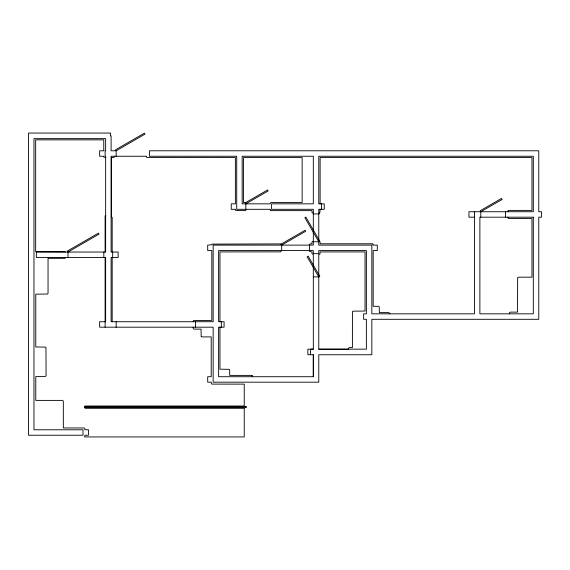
<?xml version="1.0" encoding="UTF-8"?>
<svg xmlns="http://www.w3.org/2000/svg" width="570" height="570" viewBox="0 0 570 570"><rect width="100%" height="100%" fill="white"/><g stroke="black" fill="none" stroke-linecap="round" stroke-linejoin="round"><path stroke-width="0.85" d="M318.78 349.161L366.375 349.161L366.375 319.3L363.639 319.3L363.639 313.835L366.375 313.835L366.375 250.579L318.78 250.579L318.78 253.65L313.315 253.65L313.315 250.579L218.623 250.579L218.623 321.722L224.081 321.722L224.081 327.187L218.623 327.187L218.623 376.72L313.315 376.72L313.315 354.747L307.857 354.683L307.857 349.225L313.315 349.225L313.315 254.469L312.168 253.978A1.133 1.133 0 0 1 312.032 253.693L311.982 251.919L309.617 251.434A1.133 1.133 0 0 1 309.482 251.142L309.439 244.765A1.04 1.04 0 0 1 309.987 243.946L311.982 243.782L311.99 242.221A1.04 1.04 0 0 1 312.538 241.395L313.315 241.231L313.315 209.304L271.591 209.304L271.591 203.839L313.315 203.839L313.315 156.251L242.172 156.251L242.172 203.839L245.827 203.839L268.142 190.957L267.565 189.96L245.25 202.842L245.827 203.839L245.827 209.304L236.714 209.304L236.714 156.251L149.483 156.251L149.483 150.786L538.771 150.786L538.771 211.734L541.5 211.734L541.5 217.191L538.771 217.191L538.771 319.3L371.832 319.3L371.832 354.747L318.78 354.747L318.78 382.185L213.159 382.185L213.159 327.187L99.643 327.187L99.643 321.722L105.642 321.722L105.642 257.498L36.366 257.498L36.366 252.04L105.642 252.04L105.642 156.251L105.108 156.251L105.108 150.786L105.642 150.786L105.642 138.645L33.965 138.645L33.965 429.78L83.013 429.78L83.013 435.238L28.5 435.238L28.5 133.059L110.573 133.059L110.573 135.909L111.107 135.909L111.107 150.786L116.159 150.786L145.022 134.121L144.445 133.124L115.582 149.789L116.159 150.786L116.159 156.251M65.621 257.498L65.522 257.775A1.054 1.054 0 0 1 65.329 258.032A1.054 1.054 0 0 1 65.165 258.167A1.126 1.126 0 0 1 64.773 258.331L48.044 258.353L48.044 293.18A1.14 1.14 0 0 1 47.965 293.493L47.723 293.849A1.14 1.14 0 0 1 47.467 294.035L35.782 294.163L35.782 346.973L45.529 347.109A1.054 1.054 0 0 1 45.963 347.543L46.085 375.723L45.116 376.599L35.782 376.599L35.782 400.397L62.251 400.397L63.156 400.881A1.083 1.083 0 0 1 63.32 401.273L63.341 427.956L83.968 427.963A1.14 1.14 0 0 1 84.282 428.041L84.374 428.084A1.054 1.054 0 0 1 84.816 428.526L84.951 429.78L88.471 429.78L88.471 435.238L84.951 435.238L84.552 436.934L244.238 436.941L244.238 408.198L84.987 408.198L84.987 406.011L244.238 406.011L244.238 384.13L212.097 384.109A1.112 1.112 0 0 1 211.791 383.995A1.054 1.054 0 0 1 211.534 383.809L211.214 382.185L207.694 382.185L207.694 376.72L211.214 376.72L211.214 336.899L202.001 336.899A1.04 1.04 0 0 1 201.695 336.82L201.595 336.77A1.14 1.14 0 0 1 201.417 336.649A1.04 1.04 0 0 1 201.231 336.435M67.987 252.04L99.03 234.113L98.46 233.116L67.41 251.042L67.987 252.04L67.987 257.498M281.673 245.121L305.684 231.256L305.107 230.259L281.096 244.124L281.673 245.121L281.673 250.579M318.78 276.885L319.777 276.308L308.156 256.187L307.166 256.764L318.78 276.885L313.315 276.885M480.795 211.734L502.142 199.407L501.564 198.41L480.218 210.736L480.795 211.734L480.795 217.191M319.236 213.166L318.78 213.187M105.913 157.584L104.089 157.263A1.054 1.054 0 0 1 103.954 157.099A1.112 1.112 0 0 1 103.79 156.707L103.768 156.251L99.643 156.251L99.643 150.786L103.768 150.786L103.768 139.857L35.661 139.857L35.661 251.676L65.073 251.805A1.14 1.14 0 0 1 65.329 251.99L65.372 252.04M313.315 213.187L312.303 212.867A1.054 1.054 0 0 1 312.168 212.703A1.112 1.112 0 0 1 312.004 212.311L311.982 210.636L271.206 210.629A1.04 1.04 0 0 1 270.892 210.558L270.8 210.508A1.14 1.14 0 0 1 270.394 210.145M313.315 213.935L318.78 213.935M105.913 215.98L105.108 215.98L105.108 252.04M474.425 217.191L468.96 217.191L468.96 211.734L533.306 211.734L533.306 156.251L318.78 156.251L318.78 203.839L324.245 203.839L324.245 209.304L318.78 209.304L318.78 240.355M318.78 241.231L320.034 241.908A1.14 1.14 0 0 1 320.112 242.221L320.119 243.782L372.182 243.789A1.14 1.14 0 0 1 372.495 243.867L372.851 244.103M313.315 349.161L310.529 349.161L310.529 354.747M84.987 406.531L245.82 406.531L245.82 407.678L84.987 407.678M85.272 406.816L84.695 406.816L84.695 407.393L85.272 407.393M88.115 407.393L88.692 407.393M91.542 407.393L92.112 407.393M94.962 407.393L95.539 407.393M98.382 407.393L98.959 407.393M101.809 407.393L102.379 407.393M105.229 407.393L105.806 407.393M108.649 407.393L109.226 407.393M112.069 407.393L112.646 407.393M115.496 407.393L116.066 407.393M118.916 407.393L119.493 407.393M122.336 407.393L122.913 407.393M125.763 407.393L126.333 407.393M129.183 407.393L129.761 407.393M132.603 407.393L133.18 407.393M136.023 407.393L136.601 407.393M139.451 407.393L140.02 407.393M142.871 407.393L143.448 407.393M146.291 407.393L146.868 407.393M149.718 407.393L150.288 407.393M153.138 407.393L153.715 407.393M156.558 407.393L157.135 407.393M159.978 407.393L160.555 407.393M163.405 407.393L163.975 407.393M166.825 407.393L167.402 407.393M170.245 407.393L170.822 407.393M173.672 407.393L174.242 407.393M177.092 407.393L177.669 407.393M180.512 407.393L181.089 407.393M183.932 407.393L184.509 407.393M187.359 407.393L187.929 407.393M190.779 407.393L191.356 407.393M194.199 407.393L194.776 407.393M197.626 407.393L198.196 407.393M201.046 407.393L201.623 407.393M204.466 407.393L205.043 407.393M207.886 407.393L208.463 407.393M211.313 407.393L211.883 407.393M214.733 407.393L215.31 407.393M218.153 407.393L218.73 407.393M221.58 407.393L222.15 407.393M225 407.393L225.578 407.393M228.42 407.393L228.998 407.393M231.84 407.393L232.417 407.393M235.268 407.393L235.838 407.393M238.688 407.393L239.265 407.393M242.108 407.393L242.685 407.393M105.108 321.722L105.642 321.722M252.054 375.708L251.698 375.466A1.14 1.14 0 0 0 251.384 375.395L229.667 375.388L229.667 370.179A1.062 1.062 0 0 0 229.575 369.845L229.425 369.595A1.062 1.062 0 0 0 229.09 369.324L219.956 369.196L219.956 327.187M201.203 336.414L201.018 329.132L194.007 329.111A1.14 1.14 0 0 1 193.515 328.876A1.062 1.062 0 0 1 193.259 328.555L193.123 327.187M281.302 244.459L281.138 244.181A1.062 1.062 0 0 0 280.81 243.91L212.14 244.103A1.14 1.14 0 0 0 211.947 244.359L211.905 244.459A1.04 1.04 0 0 0 211.826 244.765L207.694 245.121L207.694 250.579L211.819 250.579L211.819 320.39L193.7 320.518A1.14 1.14 0 0 0 193.444 320.711L193.123 321.722M252.246 375.965L252.375 376.72M246.012 203.276L246.062 203.839L270.216 203.839L270.344 203.084A1.14 1.14 0 0 1 270.807 202.621L270.892 202.585A1.04 1.04 0 0 1 271.206 202.507L302.15 202.507L302.15 157.584L243.511 157.584L243.511 202.507L245.071 202.507A1.04 1.04 0 0 1 245.385 202.585L245.478 202.635A1.14 1.14 0 0 1 246.026 203.305M509.388 313.835L509.395 313.122A1.14 1.14 0 0 1 509.473 312.809L510.371 312.139L517.524 312.132L517.653 277.747A1.062 1.062 0 0 1 517.923 277.419L518.009 277.355A1.126 1.126 0 0 1 518.401 277.191L531.967 277.17L531.967 218.531L508.689 218.51A1.14 1.14 0 0 1 508.119 218.203L507.806 217.191M507.806 211.734L507.941 210.971A1.062 1.062 0 0 1 508.212 210.643L508.298 210.579A1.126 1.126 0 0 1 508.689 210.416L531.967 210.394L531.967 157.584L320.119 157.584L320.119 203.839M505.44 211.734L505.44 217.191M474.425 211.734L474.425 313.835L371.832 313.835L371.832 245.121L318.78 245.121L318.78 241.766L304.865 217.662L305.862 217.085L319.777 241.188L318.78 241.766L313.315 241.766L313.315 245.121L213.159 245.121L213.159 321.722L111.107 321.722L111.107 257.498L118.133 257.498L118.133 252.04L111.107 252.04L111.107 156.251L146.383 156.251L146.404 156.707A1.097 1.097 0 0 0 147.267 157.562L235.374 157.584L235.374 203.839L231.249 203.839L231.249 209.304L235.374 209.304L235.396 209.76A1.083 1.083 0 0 0 235.56 210.152A1.14 1.14 0 0 0 235.695 210.316A1.069 1.069 0 0 0 235.859 210.451L245.071 210.629A1.04 1.04 0 0 0 245.385 210.558L245.478 210.508A1.14 1.14 0 0 0 245.934 210.059L246.062 209.304L270.216 209.304L270.266 209.86A1.083 1.083 0 0 0 270.401 210.152M389.802 313.835L389.802 313.607A1.14 1.14 0 0 0 389.723 313.293L388.818 312.624L379.364 312.617L379.235 306.881A1.14 1.14 0 0 0 379.064 306.646L378.687 306.389A1.14 1.14 0 0 0 378.38 306.311L373.172 306.304L373.172 250.579L377.297 250.579L377.297 245.121L373.172 245.121L373.044 244.359A1.14 1.14 0 0 0 372.873 244.117M321.509 203.839L321.509 209.304M320.119 209.304L319.798 212.867A1.14 1.14 0 0 1 319.228 213.173M318.78 274.982L318.78 254.469L319.236 254.448A1.126 1.126 0 0 0 319.628 254.284A1.054 1.054 0 0 0 319.984 253.885L320.119 251.919L365.035 251.919L365.035 311.042L352.987 311.17A1.062 1.062 0 0 0 352.659 311.441A1.14 1.14 0 0 0 352.538 311.619L352.495 311.719A1.04 1.04 0 0 0 352.417 312.025L352.41 347.586L349.389 347.586L348.534 348.163A1.14 1.14 0 0 0 348.427 348.462L348.405 349.225L318.78 349.225L318.78 275.823M313.315 354.683L313.315 376.72M281.388 245.121L281.381 244.765A1.062 1.062 0 0 0 281.288 244.437M281.388 250.579L280.903 251.733A1.133 1.133 0 0 1 280.611 251.869L219.956 251.919L219.956 321.722M221.352 321.722L221.352 327.187M195.417 321.722L195.417 327.187M116.159 321.722L116.159 327.187M114.456 156.251L114.328 157.007A1.14 1.14 0 0 1 113.865 157.463L113.779 157.498A1.04 1.04 0 0 1 113.466 157.577L111.378 157.584L111.378 217.355L112.183 217.355L112.183 252.04M112.668 252.04L112.668 257.498M112.183 257.498L112.183 321.722M105.108 257.498L105.108 327.187M103.833 252.04L103.833 257.498M252.075 375.723A1.14 1.14 0 0 1 252.268 375.979M533.306 217.191L479.883 217.191L479.883 313.835L533.306 313.835L533.306 217.191M246.105 406.816L245.535 406.816L245.535 407.393L246.105 407.393L246.105 406.816"/></g></svg>
